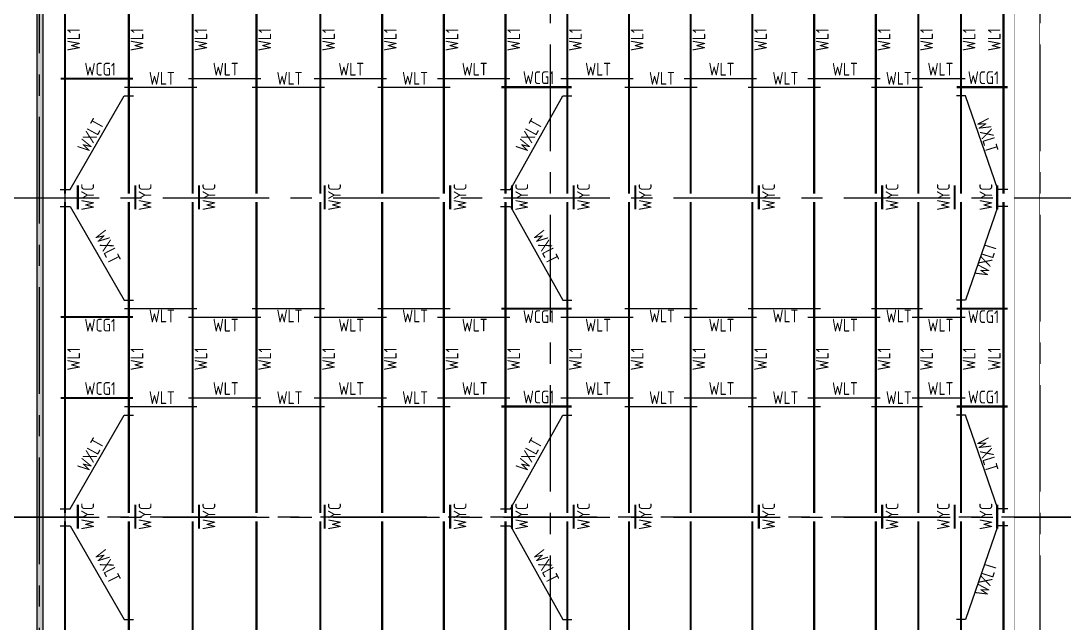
# Model space of a CAD drawing. Header units: millimetres. Extents: x 866309 to 879639, y 39442 to 44891.
# Drawn here: x 871619.5 to 871864.6, y 39571.7 to 39713.2 of the extents above; entities that cross this region are included whole.
import ezdxf

# ---------------------------------------------------------------- set-up
doc = ezdxf.new("R2010")
doc.units = ezdxf.units.MM
doc.header["$LTSCALE"] = 1000
doc.header["$MEASUREMENT"] = 0
doc.linetypes.add('CENTER', pattern=[2, 1.25, -0.25, 0.25, -0.25])
doc.linetypes.add('DOTE', pattern=[2.42, 2, -0.2, 0.02, -0.2])
for name, color, linetype in [('1307', 7, 'Continuous'), ('DOTE', 1, 'DOTE'), ('WINDOW', 4, 'Continuous'), ('标注', 7, 'Continuous'), ('檩条', 34, 'Continuous')]:
    doc.layers.add(name, color=color, linetype=linetype)
doc.styles.add('GBHZ', font='gbenor.shx', dxfattribs={"width": 0.9, "bigfont": 'gbcbig.shx'})

msp = doc.modelspace()

# ---------------------------------------------------------------- hatches: boundary and pattern name
at = {"layer": 'WINDOW'}
h = msp.add_hatch(dxfattribs=at)
h.set_pattern_fill('DOTS', color=256, scale=10)
h.set_pattern_definition([(0, (946.5213, 0), (0.3125, 0.625), [0, -0.625])])
h.paths.add_polyline_path([(871623.247, 39517.086), (871624.747, 39517.086), (871624.747, 39976.086), (871623.247, 39976.086)])

# ---------------------------------------------------------------- linework, layer by layer
at = {"layer": 'DOTE', "linetype": 'CENTER', "ltscale": 0.02}
for p, q in [((871623.847, 39505.586), (871623.847, 39987.586)), ((871629.847, 39505.586), (871629.847, 39987.586)), ((871743.847, 39987.586), (871743.847, 39505.586)), ((871858.847, 39987.586), (871858.847, 39505.586)), ((871372.847, 39671.586), (871874.847, 39671.586)), ((871372.847, 39596.586), (871874.847, 39596.586)), ((871874.847, 39596.586), (871372.847, 39596.586))]:
    msp.add_line(p, q, dxfattribs=at)
at = {"layer": 'WINDOW'}
msp.add_lwpolyline([(871623.247, 39517.086), (871624.747, 39517.086), (871624.747, 39976.086), (871623.247, 39976.086)], close=True, dxfattribs=at)
at = {"layer": '标注', "const_width": 0.15}
msp.add_lwpolyline([(871858.847, 39974.586), (871852.847, 39974.586), (871852.847, 39518.586), (871858.847, 39518.586)], close=True, dxfattribs=at)
at = {"layer": '檩条', "color": 4}
for p, q in [((871658.847, 39699.586), (871675.847, 39699.586)), ((871688.347, 39699.586), (871705.347, 39699.586)), ((871717.347, 39699.586), (871734.347, 39699.586)), ((871746.347, 39699.586), (871763.347, 39699.586)), ((871775.347, 39699.586), (871792.347, 39699.586)), ((871804.347, 39699.586), (871821.347, 39699.586)), ((871828.847, 39699.586), (871841.347, 39699.586)), ((871658.847, 39643.586), (871675.847, 39643.586)), ((871688.347, 39643.586), (871705.347, 39643.586)), ((871717.347, 39643.586), (871734.347, 39643.586)), ((871746.347, 39643.586), (871763.347, 39643.586)), ((871775.347, 39643.586), (871792.347, 39643.586)), ((871804.347, 39643.586), (871821.347, 39643.586)), ((871828.847, 39643.586), (871841.347, 39643.586)), ((871658.847, 39624.586), (871675.847, 39624.586)), ((871688.347, 39624.586), (871705.347, 39624.586)), ((871717.347, 39624.586), (871734.347, 39624.586)), ((871746.347, 39624.586), (871763.347, 39624.586)), ((871775.347, 39624.586), (871792.347, 39624.586)), ((871804.347, 39624.586), (871821.347, 39624.586)), ((871828.847, 39624.586), (871841.347, 39624.586))]:
    msp.add_line(p, q, dxfattribs=at)
at = {"layer": '檩条', "color": 4, "linetype": 'ByBlock'}
for p, q in [((871643.847, 39697.586), (871660.847, 39697.586)), ((871673.847, 39697.586), (871690.847, 39697.586)), ((871703.347, 39697.586), (871720.347, 39697.586)), ((871761.347, 39697.586), (871778.347, 39697.586)), ((871790.347, 39697.586), (871807.347, 39697.586)), ((871819.347, 39697.586), (871831.347, 39697.586)), ((871643.847, 39645.586), (871660.847, 39645.586)), ((871673.847, 39645.586), (871690.847, 39645.586)), ((871703.347, 39645.586), (871720.347, 39645.586)), ((871761.347, 39645.586), (871778.347, 39645.586)), ((871790.347, 39645.586), (871807.347, 39645.586)), ((871819.347, 39645.586), (871831.347, 39645.586)), ((871643.847, 39622.586), (871660.847, 39622.586)), ((871673.847, 39622.586), (871690.847, 39622.586)), ((871703.347, 39622.586), (871720.347, 39622.586)), ((871761.347, 39622.586), (871778.347, 39622.586)), ((871790.347, 39622.586), (871807.347, 39622.586)), ((871819.347, 39622.586), (871831.347, 39622.586))]:
    msp.add_line(p, q, dxfattribs=at)
at = {"layer": '檩条', "color": 4, "const_width": 0.5}
for points in [[(871629.847, 39745.586), (871629.847, 39672.586)], [(871644.847, 39745.586), (871644.847, 39672.586)], [(871659.847, 39745.586), (871659.847, 39672.586)], [(871674.847, 39745.586), (871674.847, 39672.586)], [(871689.847, 39745.586), (871689.847, 39672.586)], [(871704.347, 39745.586), (871704.347, 39672.586)], [(871718.847, 39745.586), (871718.847, 39672.586)], [(871733.347, 39745.586), (871733.347, 39672.586)], [(871747.847, 39745.586), (871747.847, 39672.586)], [(871762.347, 39745.586), (871762.347, 39672.586)], [(871776.847, 39745.586), (871776.847, 39672.586)], [(871791.347, 39745.586), (871791.347, 39672.586)], [(871805.847, 39745.586), (871805.847, 39672.586)], [(871820.347, 39745.586), (871820.347, 39672.586)], [(871830.347, 39745.586), (871830.347, 39672.586)], [(871840.347, 39745.586), (871840.347, 39672.586)], [(871850.347, 39745.586), (871850.347, 39672.586)], [(871628.847, 39699.586), (871645.847, 39699.586)], [(871732.347, 39697.586), (871748.847, 39697.586)], [(871851.347, 39697.586), (871839.347, 39697.586)], [(871629.847, 39670.586), (871629.847, 39597.586)], [(871644.847, 39670.586), (871644.847, 39597.586)], [(871659.847, 39670.586), (871659.847, 39597.586)], [(871674.847, 39670.586), (871674.847, 39597.586)], [(871689.847, 39670.586), (871689.847, 39597.586)], [(871704.347, 39670.586), (871704.347, 39597.586)], [(871718.847, 39670.586), (871718.847, 39597.586)], [(871733.347, 39670.586), (871733.347, 39597.586)], [(871747.847, 39670.586), (871747.847, 39597.586)], [(871762.347, 39670.586), (871762.347, 39597.586)], [(871776.847, 39670.586), (871776.847, 39597.586)], [(871791.347, 39670.586), (871791.347, 39597.586)], [(871805.847, 39670.586), (871805.847, 39597.586)], [(871820.347, 39670.586), (871820.347, 39597.586)], [(871830.347, 39670.586), (871830.347, 39597.586)], [(871840.347, 39670.586), (871840.347, 39597.586)], [(871850.347, 39670.586), (871850.347, 39597.586)], [(871732.347, 39645.586), (871748.847, 39645.586)], [(871851.347, 39645.586), (871839.347, 39645.586)], [(871628.847, 39643.586), (871645.847, 39643.586)], [(871628.847, 39624.586), (871645.847, 39624.586)], [(871732.347, 39622.586), (871748.847, 39622.586)], [(871851.347, 39622.586), (871839.347, 39622.586)], [(871629.847, 39595.586), (871629.847, 39518.586)], [(871644.847, 39595.586), (871644.847, 39518.586)], [(871659.847, 39595.586), (871659.847, 39518.586)], [(871674.847, 39595.586), (871674.847, 39518.586)], [(871689.847, 39595.586), (871689.847, 39518.586)], [(871704.347, 39595.586), (871704.347, 39518.586)], [(871718.847, 39595.586), (871718.847, 39518.586)], [(871733.347, 39595.586), (871733.347, 39518.586)], [(871747.847, 39595.586), (871747.847, 39518.586)], [(871762.347, 39595.586), (871762.347, 39518.586)], [(871776.847, 39595.586), (871776.847, 39518.586)], [(871791.347, 39595.586), (871791.347, 39518.586)], [(871805.847, 39595.586), (871805.847, 39518.586)], [(871820.347, 39595.586), (871820.347, 39518.586)], [(871830.347, 39595.586), (871830.347, 39518.586)], [(871840.347, 39595.586), (871840.347, 39518.586)], [(871850.347, 39595.586), (871850.347, 39518.586)]]:
    msp.add_lwpolyline(points, dxfattribs=at)
at = {"layer": '檩条', "color": 4, "linetype": 'ByBlock'}
for points in [[(871628.672, 39673.586), (871631.022, 39673.586), (871643.777, 39695.586), (871645.917, 39695.586)], [(871732.172, 39673.586), (871734.522, 39673.586), (871746.777, 39695.586), (871748.917, 39695.586)], [(871851.348, 39673.586), (871848.998, 39673.586), (871841.417, 39695.586), (871839.277, 39695.586)], [(871628.672, 39669.586), (871631.022, 39669.586), (871643.777, 39647.586), (871645.917, 39647.586)], [(871732.172, 39669.586), (871734.522, 39669.586), (871746.777, 39647.586), (871748.917, 39647.586)], [(871851.348, 39669.586), (871848.998, 39669.586), (871841.417, 39647.586), (871839.277, 39647.586)], [(871628.672, 39598.586), (871631.022, 39598.586), (871643.777, 39620.586), (871645.917, 39620.586)], [(871732.172, 39598.586), (871734.522, 39598.586), (871746.777, 39620.586), (871748.917, 39620.586)], [(871851.348, 39598.586), (871848.998, 39598.586), (871841.417, 39620.586), (871839.277, 39620.586)], [(871628.672, 39594.586), (871631.022, 39594.586), (871643.777, 39572.586), (871645.917, 39572.586)], [(871732.172, 39594.586), (871734.522, 39594.586), (871746.777, 39572.586), (871748.917, 39572.586)], [(871851.348, 39594.586), (871848.998, 39594.586), (871841.417, 39572.586), (871839.277, 39572.586)]]:
    msp.add_lwpolyline(points, dxfattribs=at)
at = {"layer": '檩条', "color": 6, "const_width": 0.5}
for points in [[(871632.847, 39674.569), (871632.847, 39668.902)], [(871646.347, 39674.569), (871646.347, 39668.902)], [(871661.347, 39674.569), (871661.347, 39668.902)], [(871690.847, 39674.569), (871690.847, 39668.902)], [(871720.347, 39674.569), (871720.347, 39668.902)], [(871734.847, 39674.569), (871734.847, 39668.902)], [(871749.347, 39674.569), (871749.347, 39668.902)], [(871763.847, 39674.569), (871763.847, 39668.902)], [(871792.847, 39674.569), (871792.847, 39668.902)], [(871821.847, 39674.569), (871821.847, 39668.902)], [(871838.847, 39674.569), (871838.847, 39668.902)], [(871848.847, 39674.569), (871848.847, 39668.902)], [(871632.847, 39599.569), (871632.847, 39593.902)], [(871646.347, 39599.569), (871646.347, 39593.902)], [(871661.347, 39599.569), (871661.347, 39593.902)], [(871690.847, 39599.569), (871690.847, 39593.902)], [(871720.347, 39599.569), (871720.347, 39593.902)], [(871734.847, 39599.569), (871734.847, 39593.902)], [(871749.347, 39599.569), (871749.347, 39593.902)], [(871763.847, 39599.569), (871763.847, 39593.902)], [(871792.847, 39599.569), (871792.847, 39593.902)], [(871821.847, 39599.569), (871821.847, 39593.902)], [(871838.847, 39599.569), (871838.847, 39593.902)], [(871848.847, 39599.569), (871848.847, 39593.902)]]:
    msp.add_lwpolyline(points, dxfattribs=at)

# ---------------------------------------------------------------- texts
at = {"layer": '1307', "style": 'GBHZ', "width": 0.9}
for s, rotation, p in [('WL1', 90, (871633.351, 39706.074)), ('WL1', 90, (871648.259, 39706.074)), ('WL1', 90, (871663.259, 39706.074)), ('WL1', 90, (871678.259, 39706.074)), ('WL1', 90, (871693.259, 39706.074)), ('WL1', 90, (871707.759, 39706.074)), ('WL1', 90, (871722.259, 39706.074)), ('WL1', 90, (871736.759, 39706.074)), ('WL1', 90, (871751.259, 39706.074)), ('WL1', 90, (871765.759, 39706.074)), ('WL1', 90, (871780.259, 39706.074)), ('WL1', 90, (871794.759, 39706.074)), ('WL1', 90, (871809.259, 39706.074)), ('WL1', 90, (871823.759, 39706.074)), ('WL1', 90, (871833.759, 39706.074)), ('WL1', 90, (871843.759, 39706.074)), ('WL1', 90, (871849.66, 39706.074)), ('WXLT', 61.1329, (871635.239, 39681.993)), ('WXLT', 61.1329, (871738.239, 39681.993)), ('WXLT', 287.28275, (871843.942, 39689.618)), ('WXLT', 297.27345, (871636.672, 39662.906)), ('WXLT', 297.27345, (871739.672, 39662.906)), ('WXLT', 72.71725, (871846.489, 39652.761)), ('WL1', 90, (871633.351, 39631.074)), ('WL1', 90, (871648.259, 39631.074)), ('WL1', 90, (871663.259, 39631.074)), ('WL1', 90, (871678.259, 39631.074)), ('WL1', 90, (871693.259, 39631.074)), ('WL1', 90, (871707.759, 39631.074)), ('WL1', 90, (871722.259, 39631.074)), ('WL1', 90, (871736.759, 39631.074)), ('WL1', 90, (871751.259, 39631.074)), ('WL1', 90, (871765.759, 39631.074)), ('WL1', 90, (871780.259, 39631.074)), ('WL1', 90, (871794.759, 39631.074)), ('WL1', 90, (871809.259, 39631.074)), ('WL1', 90, (871823.759, 39631.074)), ('WL1', 90, (871833.759, 39631.074)), ('WL1', 90, (871843.759, 39631.074)), ('WL1', 90, (871849.66, 39631.074)), ('WXLT', 61.1329, (871635.239, 39606.993)), ('WXLT', 61.1329, (871738.239, 39606.993)), ('WXLT', 287.28275, (871843.942, 39614.618)), ('WXLT', 297.27345, (871636.672, 39587.906)), ('WXLT', 297.27345, (871739.672, 39587.906)), ('WXLT', 72.71725, (871846.489, 39577.761))]:
    msp.add_text(s, height=3, rotation=rotation, dxfattribs=at).set_placement(p)
for s, p in [('WCG1', (871634.433, 39700.312)), ('WLT', (871664.581, 39700.312)), ('WLT', (871694.081, 39700.312)), ('WLT', (871723.081, 39700.312)), ('WLT', (871752.081, 39700.312)), ('WLT', (871781.081, 39700.312)), ('WLT', (871810.081, 39700.312)), ('WLT', (871832.517, 39700.312)), ('WLT', (871649.58, 39698.164)), ('WLT', (871679.58, 39698.164)), ('WLT', (871709.08, 39698.164)), ('WCG1', (871737.433, 39698.312)), ('WLT', (871767.08, 39698.164)), ('WLT', (871796.08, 39698.164)), ('WLT', (871822.719, 39698.164)), ('WCG1', (871841.962, 39698.312)), ('WCG1', (871634.433, 39640.193)), ('WLT', (871649.58, 39642.341)), ('WLT', (871664.581, 39640.193)), ('WLT', (871679.58, 39642.341)), ('WLT', (871694.081, 39640.193)), ('WLT', (871709.08, 39642.341)), ('WLT', (871723.081, 39640.193)), ('WCG1', (871737.433, 39642.193)), ('WLT', (871752.081, 39640.193)), ('WLT', (871767.08, 39642.341)), ('WLT', (871781.081, 39640.193)), ('WLT', (871796.08, 39642.341)), ('WLT', (871810.081, 39640.193)), ('WLT', (871822.719, 39642.341)), ('WLT', (871832.517, 39640.193)), ('WCG1', (871841.962, 39642.193)), ('WCG1', (871634.433, 39625.312)), ('WLT', (871664.581, 39625.312)), ('WLT', (871694.081, 39625.312)), ('WLT', (871723.081, 39625.312)), ('WLT', (871752.081, 39625.312)), ('WLT', (871781.081, 39625.312)), ('WLT', (871810.081, 39625.312)), ('WLT', (871832.517, 39625.312)), ('WLT', (871649.58, 39623.164)), ('WLT', (871679.58, 39623.164)), ('WLT', (871709.08, 39623.164)), ('WCG1', (871737.433, 39623.312)), ('WLT', (871767.08, 39623.164)), ('WLT', (871796.08, 39623.164)), ('WLT', (871822.719, 39623.164)), ('WCG1', (871841.962, 39623.312))]:
    msp.add_text(s, height=3, dxfattribs=at).set_placement(p)
at = {"layer": '檩条', "color": 6, "style": 'GBHZ', "width": 0.9}
for p in [(871636.657, 39668.638), (871650.157, 39668.638), (871665.157, 39668.638), (871694.657, 39668.638), (871724.157, 39668.638), (871738.657, 39668.638), (871753.157, 39668.638), (871767.657, 39668.638), (871796.657, 39668.638), (871825.657, 39668.638), (871837.704, 39668.638), (871847.704, 39668.638), (871636.657, 39593.638), (871650.157, 39593.638), (871665.157, 39593.638), (871694.657, 39593.638), (871724.157, 39593.638), (871738.657, 39593.638), (871753.157, 39593.638), (871767.657, 39593.638), (871796.657, 39593.638), (871825.657, 39593.638), (871837.704, 39593.638), (871847.704, 39593.638)]:
    msp.add_text('WYC', height=3, rotation=90, dxfattribs=at).set_placement(p)

doc.saveas('drawing.dxf')
